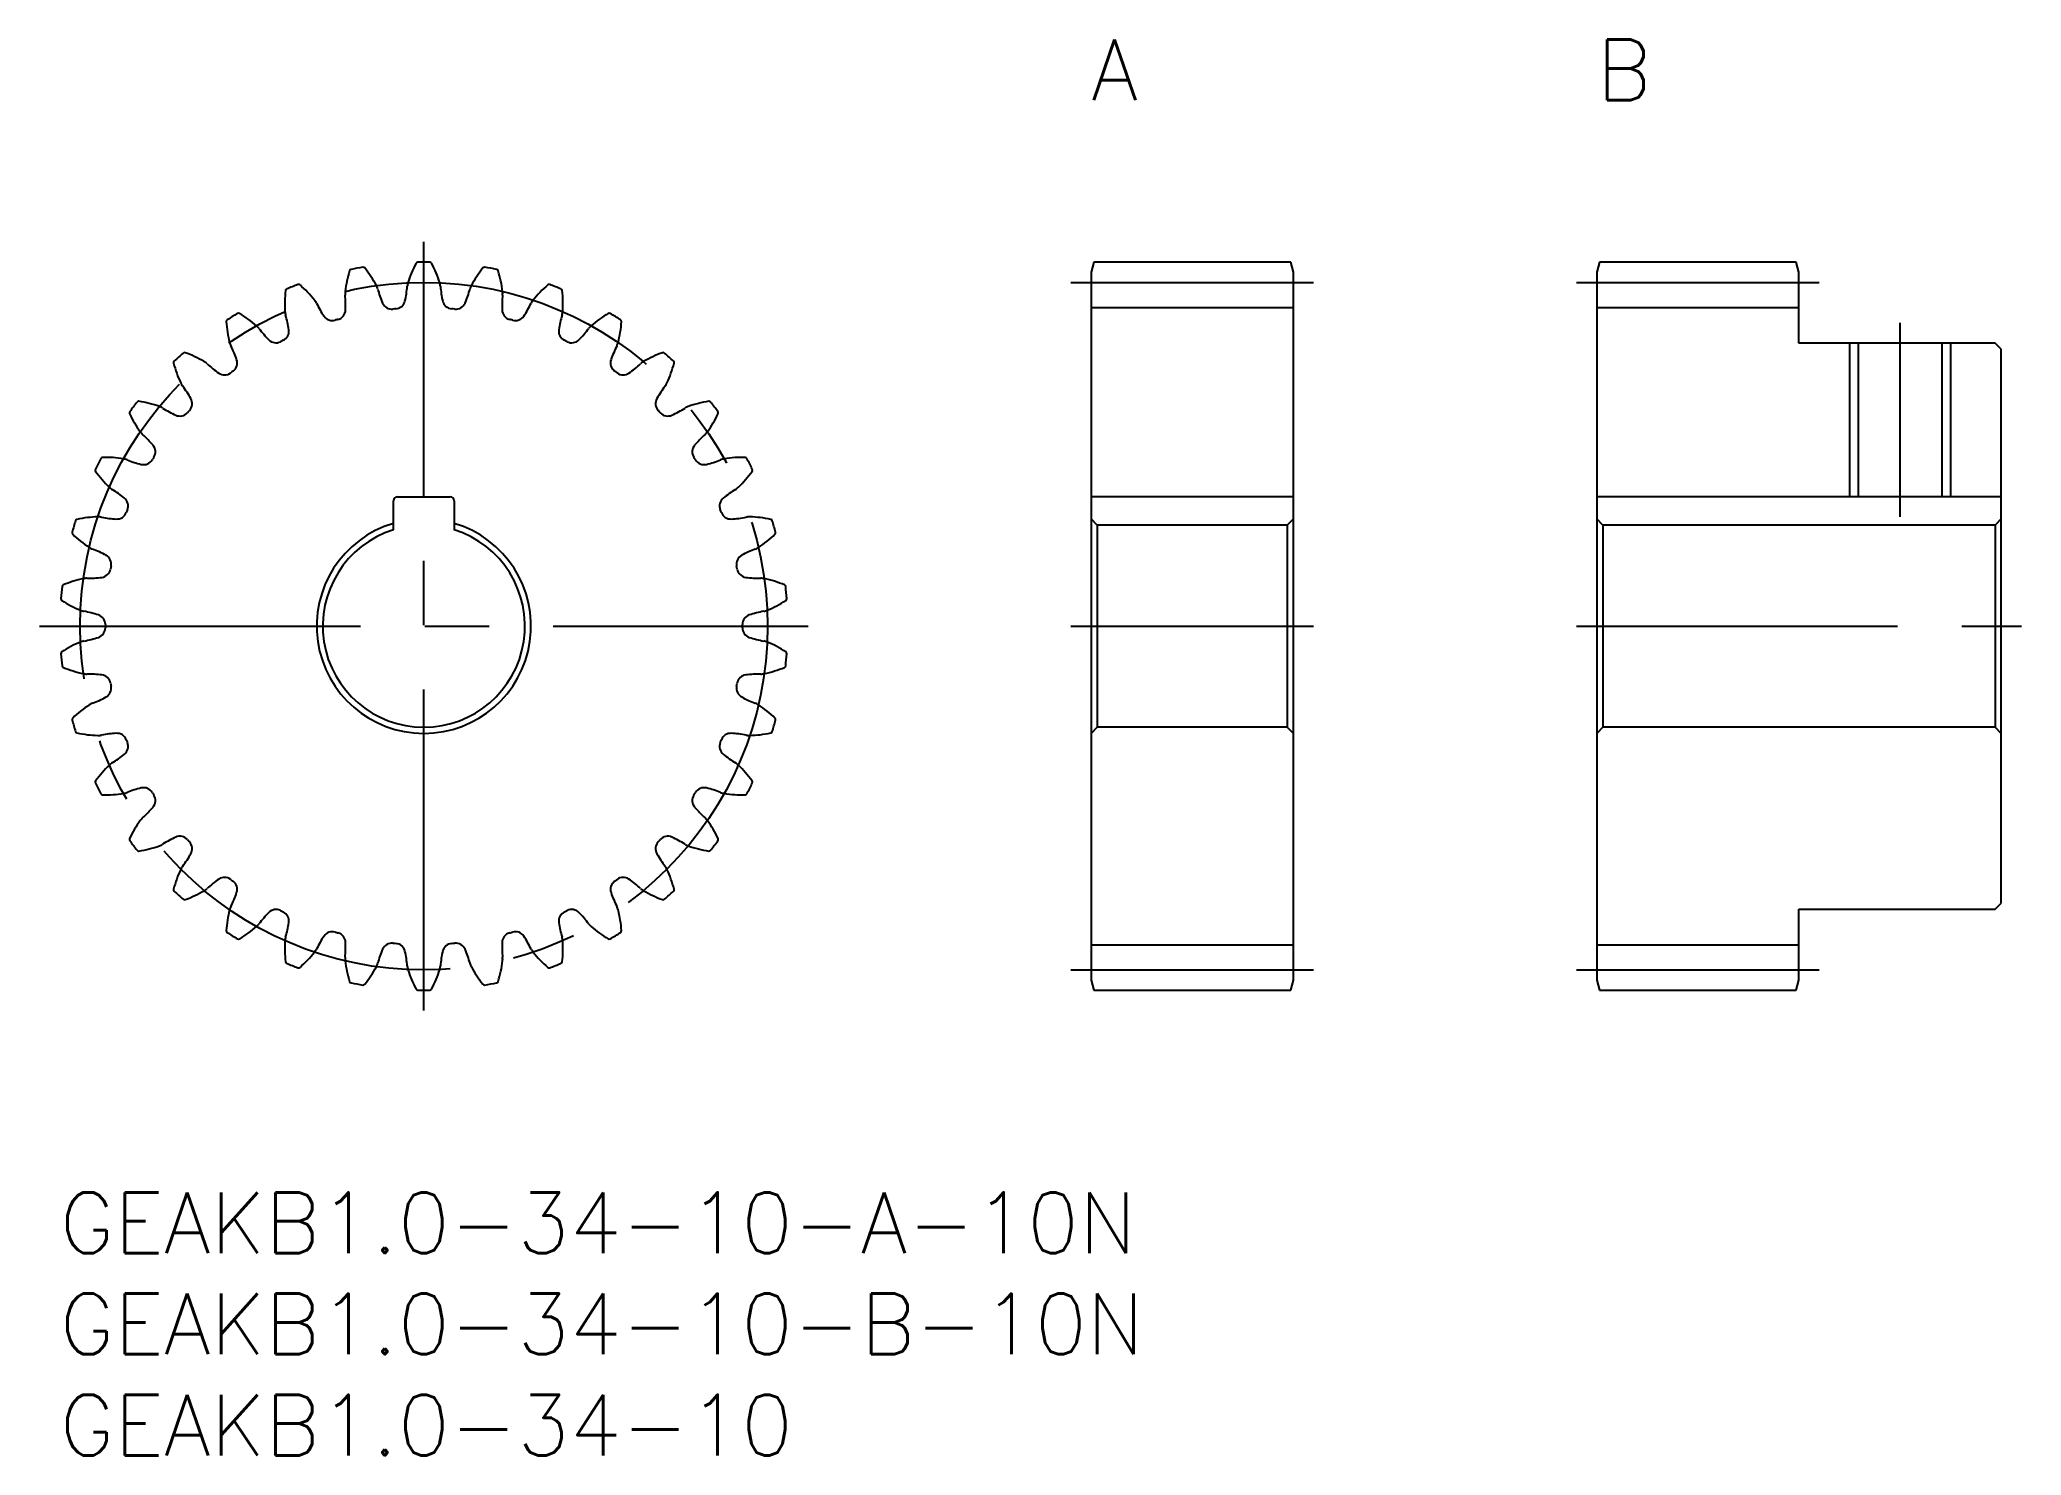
# Model space of a CAD drawing. Extents: x -1 to 97, y -13 to 57.
import ezdxf

# ---------------------------------------------------------------- set-up
doc = ezdxf.new("R2010")
doc.units = 0
doc.header["$LTSCALE"] = 0.5
doc.linetypes.add('CENTER', pattern=[50.8, 31.75, -6.35, 6.35, -6.35])
for name, color, linetype in [('MSM_CENTER', 1, 'CENTER'), ('MSM_CONTINUOUS', 7, 'CONTINUOUS'), ('MSM_NARROW', 5, 'CONTINUOUS'), ('MSM_PART_NUMBER', 7, 'CONTINUOUS')]:
    doc.layers.add(name, color=color, linetype=linetype)
doc.styles.get("Standard").update_dxf_attribs({"font": 'txt.shx', "height": 1, "bigfont": 'bigfont.shx'})

# ---------------------------------------------------------------- blocks, each defined once
blk = doc.blocks.new('*U3')
at = {"layer": 'MSM_PART_NUMBER'}
blk.add_text('GEAKB1.0-34-10-B-10N', height=3, dxfattribs=at).set_placement((0, -8))
blk = doc.blocks.new('*U4')
at = {"layer": 'MSM_PART_NUMBER'}
blk.add_text('GEAKB1.0-34-10-A-10N', height=3, dxfattribs=at).set_placement((0, -3))
blk = doc.blocks.new('*U5')
at = {"layer": 'MSM_PART_NUMBER'}
blk.add_text('A', height=3, dxfattribs=at).set_placement((51, 54))
blk = doc.blocks.new('*U6')
at = {"layer": 'MSM_PART_NUMBER'}
blk.add_text('B', height=3, dxfattribs=at).set_placement((76, 54))
blk = doc.blocks.new('*U7')
at = {"layer": 'MSM_PART_NUMBER'}
blk.add_text('GEAKB1.0-34-10', height=3, dxfattribs=at).set_placement((0, -13))

msp = doc.modelspace()

# ---------------------------------------------------------------- linework, layer by layer
at = {"layer": 'MSM_CENTER'}
for p, q in [((18, 9), (18, 47)), ((50, 45), (62, 45)), ((75, 45), (87, 45)), ((91, 33.4), (91, 43)), ((-1, 28), (37, 28)), ((50, 28), (62, 28)), ((75, 28), (97, 28)), ((50, 11), (62, 11)), ((75, 11), (87, 11))]:
    msp.add_line(p, q, dxfattribs=at)
msp.add_circle((18, 28), 17, dxfattribs=at)
at = {"layer": 'MSM_CONTINUOUS'}
for p, q in [((51.134, 46), (51, 45.5)), ((51, 45.5), (51, 10.5)), ((60.866, 46), (51.134, 46)), ((61, 45.5), (60.866, 46)), ((61, 10.5), (61, 45.5)), ((76.134, 46), (76, 45.5)), ((76, 45.5), (76, 10.5)), ((85.866, 46), (76.134, 46)), ((86, 45.5), (85.866, 46)), ((86, 42), (86, 45.5)), ((51, 43.75), (61, 43.75)), ((76, 43.75), (86, 43.75)), ((95.7, 42), (86, 42)), ((88.933, 42), (88.933, 34.4)), ((93.067, 42), (93.067, 34.4)), ((96, 41.7), (95.7, 42)), ((96, 14.3), (96, 41.7)), ((16.7, 34.4), (19.3, 34.4)), ((61, 34.4), (51, 34.4)), ((96, 34.4), (76, 34.4)), ((16.5, 32.77), (16.5, 34.2)), ((19.5, 34.2), (19.5, 32.77)), ((51.3, 33), (51, 33.3)), ((60.7, 33), (51.3, 33)), ((51.3, 33), (51.3, 23)), ((61, 33.3), (60.7, 33)), ((60.7, 33), (60.7, 23)), ((76.3, 33), (76, 33.3)), ((95.7, 33), (76.3, 33)), ((76.3, 33), (76.3, 23)), ((96, 33.3), (95.7, 33)), ((95.7, 33), (95.7, 23)), ((51.3, 23), (51, 22.7)), ((60.7, 23), (51.3, 23)), ((61, 22.7), (60.7, 23)), ((76.3, 23), (76, 22.7)), ((95.7, 23), (76.3, 23)), ((96, 22.7), (95.7, 23)), ((86, 10.5), (86, 14)), ((86, 14), (95.7, 14)), ((95.7, 14), (96, 14.3)), ((51, 12.25), (61, 12.25)), ((76, 12.25), (86, 12.25)), ((51, 10.5), (51.134, 10)), ((51.134, 10), (60.866, 10)), ((60.866, 10), (61, 10.5)), ((76, 10.5), (76.134, 10)), ((76.134, 10), (85.866, 10)), ((85.866, 10), (86, 10.5))]:
    msp.add_line(p, q, dxfattribs=at)
for centre, radius, start, end in [((19.735, 43.881), 5.667, 162.67642, 173.23529), ((14.421, 45.539), 0.1, 101.5342, 162.67644), ((18, 28), 18, 99.64246, 101.53401), ((15.002, 45.647), 0.1, 38.50005, 99.64248), ((10.645, 42.182), 5.667, 27.94118, 38.50005), ((22.624, 43.292), 5.667, 152.08819, 162.64706), ((17.705, 45.898), 0.1, 90.94577, 152.0882), ((18, 28), 18, 89.05423, 90.94577), ((18.295, 45.898), 0.1, 27.91181, 89.05424), ((13.376, 43.292), 5.667, 17.35294, 27.91181), ((25.355, 42.182), 5.667, 141.49995, 152.05882), ((20.998, 45.647), 0.1, 80.35754, 141.49995), ((18, 28), 18, 78.46599, 80.35754), ((21.579, 45.539), 0.1, 17.32358, 78.46599), ((16.265, 43.881), 5.667, 6.76471, 17.32358), ((16.787, 43.929), 5.667, 173.26466, 183.82353), ((11.259, 44.582), 0.1, 112.12224, 173.26468), ((18, 28), 18, 110.2307, 112.12224), ((11.81, 44.796), 0.1, 49.08828, 110.23071), ((8.165, 40.589), 5.667, 38.52941, 49.08828), ((11.954, 43.606), 0.823, 25.9817, 38.52941), ((14.925, 44.452), 0.823, 173.23529, 185.78301), ((8.902, 43.843), 5.231, 357.67559, 5.76846), ((14.925, 44.452), 0.823, 15.39346, 27.94118), ((20.76, 46.06), 5.231, 195.40801, 203.50088), ((11.968, 45.245), 5.231, 347.08736, 355.18023), ((18, 44.737), 0.823, 162.64706, 175.19477), ((18, 44.737), 0.823, 4.80523, 17.35294), ((24.032, 45.245), 5.231, 184.81977, 192.91264), ((15.24, 46.06), 5.231, 336.49912, 344.59199), ((21.075, 44.452), 0.823, 152.05882, 164.60654), ((27.098, 43.843), 5.231, 174.23154, 182.32441), ((21.075, 44.452), 0.823, 354.21699, 6.76471), ((24.046, 43.606), 0.823, 141.47059, 154.0183), ((27.835, 40.589), 5.667, 130.91172, 141.47059), ((24.19, 44.796), 0.1, 69.7693, 130.91172), ((18, 28), 18, 67.87776, 69.7693), ((24.741, 44.582), 0.1, 6.73534, 67.87775), ((19.213, 43.929), 5.667, 356.17647, 6.73534), ((8.327, 43.061), 0.1, 122.71067, 183.85291), ((18, 28), 18, 120.81894, 122.71048), ((8.829, 43.372), 0.1, 59.67652, 120.81895), ((6.019, 38.567), 5.667, 49.11765, 59.67652), ((11.954, 43.606), 0.823, 183.82353, 196.37124), ((6.146, 41.901), 5.231, 8.26383, 16.3567), ((17.395, 46.259), 5.231, 205.99624, 214.08911), ((13.477, 43.608), 0.5, 214.08911, 286.16047), ((18, 28), 15.75, 105.60424, 106.16047), ((13.629, 43.651), 0.5, 285.60424, 357.67559), ((16.422, 44.173), 0.5, 203.50088, 275.57223), ((18, 28), 15.75, 95.016, 95.57223), ((16.579, 44.188), 0.5, 275.016, 347.08736), ((19.421, 44.188), 0.5, 192.91264, 264.984), ((18, 28), 15.75, 84.42777, 84.984), ((19.578, 44.173), 0.5, 264.42777, 336.49912), ((22.371, 43.651), 0.5, 182.32441, 254.39576), ((18, 28), 15.75, 73.83953, 74.39576), ((22.523, 43.608), 0.5, 253.83953, 325.91089), ((18.605, 46.259), 5.231, 325.91089, 334.00376), ((29.854, 41.901), 5.231, 163.6433, 171.73617), ((24.046, 43.606), 0.823, 343.62876, 356.17647), ((29.981, 38.567), 5.667, 120.32348, 130.88235), ((27.171, 43.372), 0.1, 59.18106, 120.32348), ((18, 28), 18, 57.28952, 59.18106), ((27.673, 43.061), 0.1, 356.14711, 57.28951), ((13.881, 43.435), 5.667, 183.85289, 194.41176), ((9.189, 42.23), 0.823, 36.56993, 49.11765), ((14.05, 45.837), 5.231, 216.58448, 224.67735), ((10.686, 42.511), 0.5, 224.67735, 296.7487), ((10.827, 42.581), 0.5, 296.19247, 8.26383), ((25.173, 42.581), 0.5, 171.73617, 243.80753), ((25.314, 42.511), 0.5, 243.2513, 315.32265), ((21.95, 45.837), 5.231, 315.32265, 323.41552), ((26.811, 42.23), 0.823, 130.88235, 143.43007), ((22.119, 43.435), 5.667, 345.58824, 356.14711), ((18, 28), 18, 131.40717, 133.29871), ((6.161, 41.426), 0.1, 70.26475, 131.40718), ((4.281, 36.186), 5.667, 59.70588, 70.26475), ((9.189, 42.23), 0.823, 194.41176, 206.95948), ((3.793, 39.487), 5.231, 18.85206, 26.94493), ((8.27, 41.015), 0.5, 306.78071, 18.85206), ((18, 28), 15.75, 116.19247, 116.7487), ((18, 28), 15.75, 63.2513, 63.80753), ((27.73, 41.015), 0.5, 161.14794, 233.21929), ((32.207, 39.487), 5.231, 153.05507, 161.14794), ((26.811, 42.23), 0.823, 333.04052, 345.58824), ((31.719, 36.186), 5.667, 109.73525, 120.29412), ((29.839, 41.426), 0.1, 48.59283, 109.73525), ((18, 28), 18, 46.70129, 48.59283), ((5.724, 41.027), 0.1, 133.29891, 194.44115), ((11.115, 42.416), 5.667, 194.44113, 205), ((6.725, 40.368), 0.823, 47.15817, 59.70588), ((10.84, 44.808), 5.231, 227.17271, 235.26558), ((8.144, 40.92), 0.5, 235.26558, 307.33694), ((18, 28), 15.75, 126.78071, 127.33694), ((18, 28), 15.75, 52.66306, 53.21929), ((27.856, 40.92), 0.5, 232.66306, 304.73442), ((25.16, 44.808), 5.231, 304.73442, 312.82729), ((29.275, 40.368), 0.823, 120.29412, 132.84183), ((24.885, 42.416), 5.667, 335, 345.55887), ((30.276, 41.027), 0.1, 345.55887, 46.70128), ((6.725, 40.368), 0.823, 205, 217.54771), ((1.925, 36.68), 5.231, 29.4403, 37.53317), ((6.044, 39.006), 0.5, 317.36894, 29.4403), ((29.956, 39.006), 0.5, 150.5597, 222.63106), ((34.075, 36.68), 5.231, 142.46683, 150.5597), ((29.275, 40.368), 0.823, 322.45229, 335), ((3.539, 38.55), 0.1, 143.88714, 205.02938), ((8.583, 40.905), 5.667, 205.02937, 215.58824), ((18, 28), 18, 141.99541, 143.88695), ((3.895, 39.021), 0.1, 80.85299, 141.99542), ((3.011, 33.526), 5.667, 70.29412, 80.85299), ((4.644, 38.086), 0.823, 57.74641, 70.29412), ((7.873, 43.206), 5.231, 237.76095, 245.85382), ((5.938, 38.889), 0.5, 245.85382, 317.92518), ((18, 28), 15.75, 137.36894, 137.92518), ((18, 28), 15.75, 42.07482, 42.63106), ((30.062, 38.889), 0.5, 222.07482, 294.14618), ((28.127, 43.206), 5.231, 294.14618, 302.23905), ((31.356, 38.086), 0.823, 109.70588, 122.25359), ((32.989, 33.526), 5.667, 99.14701, 109.70588), ((27.417, 40.905), 5.667, 324.41176, 334.97064), ((32.105, 39.021), 0.1, 38.00459, 99.14701), ((18, 28), 18, 36.11305, 38.00459), ((32.461, 38.55), 0.1, 334.97064, 36.11304), ((4.644, 38.086), 0.823, 215.58824, 228.13595), ((0.603, 33.579), 5.231, 40.02853, 48.1214), ((35.397, 33.579), 5.231, 131.8786, 139.97147), ((31.356, 38.086), 0.823, 311.86405, 324.41176), ((18, 28), 18, 152.58364, 154.47518), ((2.11, 36.242), 0.1, 91.44122, 152.58363), ((2.25, 30.677), 5.667, 80.88235, 91.44122), ((3.018, 35.46), 0.823, 68.33464, 80.88235), ((18, 28), 15.75, 147.95718, 148.51341), ((4.226, 36.621), 0.5, 327.95718, 40.02853), ((31.774, 36.621), 0.5, 139.97147, 212.04282), ((18, 28), 15.75, 31.48659, 32.04282), ((32.982, 35.46), 0.823, 99.11765, 111.66536), ((33.75, 30.677), 5.667, 88.55878, 99.11765), ((33.89, 36.242), 0.1, 27.41636, 88.55878), ((18, 28), 18, 25.52482, 27.41636), ((1.847, 35.713), 0.1, 154.47538, 215.61762), ((6.372, 38.955), 5.667, 215.6176, 226.17647), ((5.252, 41.086), 5.231, 248.34918, 256.44206), ((4.143, 36.487), 0.5, 256.44206, 328.51341), ((31.857, 36.487), 0.5, 211.48659, 283.55794), ((30.748, 41.086), 5.231, 283.55794, 291.65082), ((29.628, 38.955), 5.667, 313.82353, 324.3824), ((34.153, 35.713), 0.1, 324.3824, 25.52481), ((3.018, 35.46), 0.823, 226.17647, 238.72418), ((-0.126, 30.287), 5.231, 50.61677, 58.70964), ((2.876, 33.944), 0.5, 338.54541, 50.61677), ((16.7, 34.2), 0.2, 90, 180), ((19.3, 34.2), 0.2, 0, 90), ((33.124, 33.944), 0.5, 129.38323, 201.45459), ((36.126, 30.287), 5.231, 121.29036, 129.38323), ((32.982, 35.46), 0.823, 301.27582, 313.82353), ((2.027, 27.738), 5.667, 91.47059, 102.02946), ((1.902, 32.58), 0.823, 78.92288, 91.47059), ((3.064, 38.521), 5.231, 258.93742, 267.03029), ((2.819, 33.797), 0.5, 267.03029, 339.10165), ((18, 28), 15.75, 158.54541, 159.10165), ((18, 28), 15.75, 20.89835, 21.45459), ((33.181, 33.797), 0.5, 200.89835, 272.96971), ((32.936, 38.521), 5.231, 272.96971, 281.06258), ((34.098, 32.58), 0.823, 88.52941, 101.07712), ((33.973, 27.738), 5.667, 77.97054, 88.52941), ((0.705, 32.614), 0.1, 165.06342, 226.20585), ((18, 28), 18, 163.17188, 165.06342), ((4.557, 36.632), 5.667, 226.20584, 236.76471), ((0.867, 33.182), 0.1, 102.02946, 163.17186), ((18, 28), 5.3, 106.44046, 73.55954), ((18, 28), 5, 107.4576, 72.5424), ((31.443, 36.632), 5.667, 303.23529, 313.79416), ((35.133, 33.182), 0.1, 16.82812, 77.97054), ((18, 28), 18, 14.93658, 16.82812), ((35.295, 32.614), 0.1, 313.79416, 14.93657), ((1.902, 32.58), 0.823, 236.76471, 249.31242), ((-0.237, 26.918), 5.231, 61.205, 69.29788), ((2.041, 31.063), 0.5, 349.13365, 61.205), ((33.959, 31.063), 0.5, 118.795, 190.86635), ((36.237, 26.918), 5.231, 110.70212, 118.795), ((34.098, 32.58), 0.823, 290.68758, 303.23529), ((1.385, 35.597), 5.231, 269.52565, 277.61853), ((2.012, 30.908), 0.5, 277.61853, 349.68988), ((18, 28), 15.75, 169.13365, 169.68988), ((18, 28), 15.75, 10.31012, 10.86635), ((33.988, 30.908), 0.5, 190.31012, 262.38147), ((34.615, 35.597), 5.231, 262.38147, 270.47435), ((18, 28), 18, 173.76011, 175.65165), ((0.206, 29.946), 0.1, 112.61769, 173.7601), ((2.347, 24.807), 5.667, 102.05882, 112.61769), ((1.335, 29.544), 0.823, 89.51111, 102.05882), ((34.665, 29.544), 0.823, 77.94118, 90.48889), ((33.653, 24.807), 5.667, 67.38231, 77.94118), ((35.794, 29.946), 0.1, 6.23989, 67.38231), ((18, 28), 18, 4.34835, 6.23989), ((0.152, 29.357), 0.1, 175.65165, 236.79408), ((3.2, 34.015), 5.667, 236.79407, 247.35294), ((1.335, 29.544), 0.823, 247.35294, 259.90065), ((0.272, 23.585), 5.231, 71.79324, 79.88611), ((1.75, 28.079), 0.5, 359.72188, 71.79324), ((34.25, 28.079), 0.5, 108.20676, 180.27812), ((35.728, 23.585), 5.231, 100.11389, 108.20676), ((34.665, 29.544), 0.823, 280.09935, 292.64706), ((32.8, 34.015), 5.667, 292.64706, 303.20593), ((35.848, 29.357), 0.1, 303.20593, 4.34834), ((0.272, 32.415), 5.231, 280.11389, 288.20676), ((1.75, 27.921), 0.5, 288.20676, 0.27812), ((18, 28), 15.75, 179.72188, 180.27812), ((18, 28), 15.75, 359.72188, 0.27812), ((34.25, 27.921), 0.5, 179.72188, 251.79324), ((35.728, 32.415), 5.231, 251.79324, 259.88611), ((0.152, 26.643), 0.1, 123.20593, 184.34835), ((18, 28), 18, 184.34835, 186.23989), ((3.2, 21.985), 5.667, 112.64706, 123.20593), ((1.335, 26.456), 0.823, 100.09935, 112.64706), ((34.665, 26.456), 0.823, 67.35294, 79.90065), ((32.8, 21.985), 5.667, 56.79407, 67.35294), ((18, 28), 18, 353.76011, 355.65165), ((35.848, 26.643), 0.1, 355.65165, 56.79407), ((0.206, 26.054), 0.1, 186.23989, 247.38231), ((2.347, 31.193), 5.667, 247.38231, 257.94118), ((1.335, 26.456), 0.823, 257.94118, 270.48889), ((1.385, 20.403), 5.231, 82.38147, 90.47435), ((2.012, 25.092), 0.5, 10.31012, 82.38147), ((33.988, 25.092), 0.5, 97.61853, 169.68988), ((34.615, 20.403), 5.231, 89.52565, 97.61853), ((34.665, 26.456), 0.823, 269.51111, 282.05882), ((33.653, 31.193), 5.667, 282.05882, 292.61769), ((35.794, 26.054), 0.1, 292.61769, 353.76011), ((2.041, 24.937), 0.5, 298.795, 10.86635), ((18, 28), 15.75, 190.31012, 190.86635), ((33.959, 24.937), 0.5, 169.13365, 241.205), ((18, 28), 15.75, 349.13365, 349.68988), ((4.557, 19.368), 5.667, 123.23529, 133.79416), ((1.902, 23.42), 0.823, 110.68758, 123.23529), ((-0.237, 29.082), 5.231, 290.70212, 298.795), ((36.237, 29.082), 5.231, 241.205, 249.29788), ((34.098, 23.42), 0.823, 56.76471, 69.31242), ((31.443, 19.368), 5.667, 46.20584, 56.76471), ((0.705, 23.386), 0.1, 133.79416, 194.93658), ((18, 28), 18, 194.93658, 196.82812), ((0.867, 22.818), 0.1, 196.82812, 257.97053), ((2.027, 28.262), 5.667, 257.97054, 268.52941), ((1.902, 23.42), 0.823, 268.52941, 281.07712), ((3.064, 17.479), 5.231, 92.96971, 101.06258), ((2.819, 22.203), 0.5, 20.89835, 92.96971), ((33.181, 22.203), 0.5, 87.03029, 159.10165), ((32.936, 17.479), 5.231, 78.93742, 87.03029), ((34.098, 23.42), 0.823, 258.92288, 271.47059), ((33.973, 28.262), 5.667, 271.47059, 282.02946), ((35.133, 22.818), 0.1, 282.02946, 343.17188), ((18, 28), 18, 343.17188, 345.06342), ((35.295, 23.386), 0.1, 345.06342, 46.20584), ((-0.126, 25.713), 5.231, 301.29036, 309.38323), ((2.876, 22.056), 0.5, 309.38323, 21.45459), ((18, 28), 15.75, 200.89835, 201.45459), ((33.124, 22.056), 0.5, 158.54541, 230.61677), ((18, 28), 15.75, 338.54541, 339.10165), ((36.126, 25.713), 5.231, 230.61677, 238.70964), ((6.372, 17.045), 5.667, 133.82353, 144.3824), ((3.018, 20.54), 0.823, 121.27582, 133.82353), ((32.982, 20.54), 0.823, 46.17647, 58.72418), ((29.628, 17.045), 5.667, 35.6176, 46.17647), ((1.847, 20.287), 0.1, 144.3824, 205.52482), ((18, 28), 18, 205.52482, 207.41636), ((2.11, 19.758), 0.1, 207.41636, 268.55879), ((2.25, 25.323), 5.667, 268.55878, 279.11765), ((3.018, 20.54), 0.823, 279.11765, 291.66536), ((5.252, 14.914), 5.231, 103.55794, 111.65082), ((4.143, 19.513), 0.5, 31.48659, 103.55794), ((18, 28), 15.75, 211.48659, 212.04282), ((4.226, 19.379), 0.5, 319.97147, 32.04282), ((31.774, 19.379), 0.5, 147.95718, 220.02853), ((18, 28), 15.75, 327.95718, 328.51341), ((31.857, 19.513), 0.5, 76.44206, 148.51341), ((30.748, 14.914), 5.231, 68.34918, 76.44206), ((32.982, 20.54), 0.823, 248.33464, 260.88235), ((33.75, 25.323), 5.667, 260.88235, 271.44122), ((33.89, 19.758), 0.1, 271.44122, 332.58364), ((18, 28), 18, 332.58364, 334.47518), ((34.153, 20.287), 0.1, 334.47518, 35.6176), ((0.603, 22.421), 5.231, 311.8786, 319.97147), ((35.397, 22.421), 5.231, 220.02853, 228.1214), ((8.583, 15.095), 5.667, 144.41176, 154.97064), ((4.644, 17.914), 0.823, 131.86405, 144.41176), ((31.356, 17.914), 0.823, 35.58824, 48.13595), ((27.417, 15.095), 5.667, 25.02936, 35.58824), ((3.539, 17.45), 0.1, 154.97064, 216.11305), ((18, 28), 18, 216.11305, 218.00459), ((3.895, 16.979), 0.1, 218.00459, 279.147), ((3.011, 22.474), 5.667, 279.14701, 289.70588), ((4.644, 17.914), 0.823, 289.70588, 302.25359), ((7.873, 12.794), 5.231, 114.14618, 122.23905), ((5.938, 17.111), 0.5, 42.07482, 114.14618), ((1.925, 19.32), 5.231, 322.46683, 330.5597), ((18, 28), 15.75, 222.07482, 222.63106), ((6.044, 16.994), 0.5, 330.5597, 42.63106), ((29.956, 16.994), 0.5, 137.36894, 209.4403), ((34.075, 19.32), 5.231, 209.4403, 217.53317), ((18, 28), 15.75, 317.36894, 317.92518), ((30.062, 17.111), 0.5, 65.85382, 137.92518), ((28.127, 12.794), 5.231, 57.76095, 65.85382), ((31.356, 17.914), 0.823, 237.74641, 250.29412), ((32.989, 22.474), 5.667, 250.29412, 260.85299), ((32.105, 16.979), 0.1, 260.85299, 321.99541), ((18, 28), 18, 321.99541, 323.88695), ((32.461, 17.45), 0.1, 323.88695, 25.02936), ((11.115, 13.584), 5.667, 155, 165.55887), ((6.725, 15.632), 0.823, 142.45229, 155), ((29.275, 15.632), 0.823, 25, 37.54771), ((24.885, 13.584), 5.667, 14.44113, 25), ((5.724, 14.973), 0.1, 165.55887, 226.70129), ((18, 28), 18, 226.70129, 228.59283), ((4.281, 19.814), 5.667, 289.73525, 300.29412), ((6.725, 15.632), 0.823, 300.29412, 312.84183), ((10.84, 11.192), 5.231, 124.73442, 132.82729), ((8.144, 15.08), 0.5, 52.66306, 124.73442), ((18, 28), 15.75, 232.66306, 233.21929), ((3.793, 16.513), 5.231, 333.05507, 341.14794), ((8.27, 14.985), 0.5, 341.14794, 53.21929), ((27.73, 14.985), 0.5, 126.78071, 198.85206), ((32.207, 16.513), 5.231, 198.85206, 206.94493), ((18, 28), 15.75, 306.78071, 307.33694), ((27.856, 15.08), 0.5, 55.26558, 127.33694), ((25.16, 11.192), 5.231, 47.17271, 55.26558), ((29.275, 15.632), 0.823, 227.15817, 239.70588), ((31.719, 19.814), 5.667, 239.70588, 250.26475), ((18, 28), 18, 311.40717, 313.29871), ((30.276, 14.973), 0.1, 313.29871, 14.44113), ((6.161, 14.574), 0.1, 228.59283, 289.73526), ((13.881, 12.565), 5.667, 165.58824, 176.14711), ((9.189, 13.77), 0.823, 153.04052, 165.58824), ((14.05, 10.163), 5.231, 135.32265, 143.41552), ((10.686, 13.489), 0.5, 63.2513, 135.32265), ((18, 28), 15.75, 243.2513, 243.80753), ((10.827, 13.419), 0.5, 351.73617, 63.80753), ((25.173, 13.419), 0.5, 116.19247, 188.26383), ((18, 28), 15.75, 296.19247, 296.7487), ((25.314, 13.489), 0.5, 44.67735, 116.7487), ((21.95, 10.163), 5.231, 36.58448, 44.67735), ((26.811, 13.77), 0.823, 14.41176, 26.95948), ((22.119, 12.565), 5.667, 3.85289, 14.41176), ((29.839, 14.574), 0.1, 250.26475, 311.40717), ((8.327, 12.939), 0.1, 176.14711, 237.28952), ((18, 28), 18, 237.28952, 239.18106), ((6.019, 17.433), 5.667, 300.32348, 310.88235), ((9.189, 13.77), 0.823, 310.88235, 323.43007), ((6.146, 14.099), 5.231, 343.6433, 351.73617), ((13.477, 12.392), 0.5, 73.83953, 145.91089), ((18, 28), 15.75, 253.83953, 254.39576), ((13.629, 12.349), 0.5, 2.32441, 74.39576), ((22.371, 12.349), 0.5, 105.60424, 177.67559), ((18, 28), 15.75, 285.60424, 286.16047), ((22.523, 12.392), 0.5, 34.08911, 106.16047), ((29.854, 14.099), 5.231, 188.26383, 196.3567), ((26.811, 13.77), 0.823, 216.56993, 229.11765), ((29.981, 17.433), 5.667, 229.11765, 239.67652), ((18, 28), 18, 300.81894, 302.71048), ((27.673, 12.939), 0.1, 302.71048, 3.85289), ((8.829, 12.628), 0.1, 239.18106, 300.32349), ((16.787, 12.071), 5.667, 176.17647, 186.73534), ((11.954, 12.394), 0.823, 163.62876, 176.17647), ((8.165, 15.411), 5.667, 310.91172, 321.47059), ((11.954, 12.394), 0.823, 321.47059, 334.0183), ((17.395, 9.741), 5.231, 145.91089, 154.00376), ((8.902, 12.157), 5.231, 354.23154, 2.32441), ((20.76, 9.94), 5.231, 156.49912, 164.59199), ((16.422, 11.827), 0.5, 84.42777, 156.49912), ((18, 28), 15.75, 264.42777, 264.984), ((16.579, 11.812), 0.5, 12.91264, 84.984), ((11.968, 10.755), 5.231, 4.81977, 12.91264), ((24.032, 10.755), 5.231, 167.08736, 175.18023), ((19.421, 11.812), 0.5, 95.016, 167.08736), ((18, 28), 15.75, 275.016, 275.57223), ((19.578, 11.827), 0.5, 23.50088, 95.57223), ((15.24, 9.94), 5.231, 15.40801, 23.50088), ((27.098, 12.157), 5.231, 177.67559, 185.76846), ((18.605, 9.741), 5.231, 25.99624, 34.08911), ((24.046, 12.394), 0.823, 205.9817, 218.52941), ((27.835, 15.411), 5.667, 218.52941, 229.08828), ((24.046, 12.394), 0.823, 3.82353, 16.37124), ((19.213, 12.071), 5.667, 353.26466, 3.82353), ((27.171, 12.628), 0.1, 239.67652, 300.81894), ((11.259, 11.418), 0.1, 186.73534, 247.87776), ((18, 28), 18, 247.87776, 249.7693), ((11.81, 11.204), 0.1, 249.7693, 310.91172), ((14.925, 11.548), 0.823, 174.21699, 186.76471), ((19.735, 12.119), 5.667, 186.76471, 197.32358), ((10.645, 13.818), 5.667, 321.49995, 332.05882), ((14.925, 11.548), 0.823, 332.05882, 344.60654), ((18, 11.263), 0.823, 184.80523, 197.35294), ((22.624, 12.708), 5.667, 197.35294, 207.91181), ((13.376, 12.708), 5.667, 332.08819, 342.64706), ((18, 11.263), 0.823, 342.64706, 355.19477), ((21.075, 11.548), 0.823, 195.39346, 207.94118), ((25.355, 13.818), 5.667, 207.94118, 218.50005), ((16.265, 12.119), 5.667, 342.67642, 353.23529), ((21.075, 11.548), 0.823, 353.23529, 5.78301), ((24.19, 11.204), 0.1, 229.08828, 290.2307), ((18, 28), 18, 290.2307, 292.12224), ((24.741, 11.418), 0.1, 292.12224, 353.26466), ((14.421, 10.461), 0.1, 197.32358, 258.46599), ((18, 28), 18, 258.46599, 260.35754), ((15.002, 10.353), 0.1, 260.35754, 321.49995), ((17.705, 10.102), 0.1, 207.91181, 269.05423), ((18, 28), 18, 269.05423, 270.94577), ((18.295, 10.102), 0.1, 270.94577, 332.08819), ((20.998, 10.353), 0.1, 218.50005, 279.64246), ((18, 28), 18, 279.64246, 281.53401), ((21.579, 10.461), 0.1, 281.53401, 342.67642)]:
    msp.add_arc(centre, radius, start, end, dxfattribs=at)
at = {"layer": 'MSM_NARROW'}
for p, q in [((88.5, 42), (88.5, 34.4)), ((93.5, 42), (93.5, 34.4))]:
    msp.add_line(p, q, dxfattribs=at)

# ---------------------------------------------------------------- block references
at = {"layer": 'MSM_CONTINUOUS'}
for name in ['*U5', '*U6', '*U4', '*U3', '*U7']:
    msp.add_blockref(name, (0, 0), dxfattribs=at)

doc.saveas('drawing.dxf')
